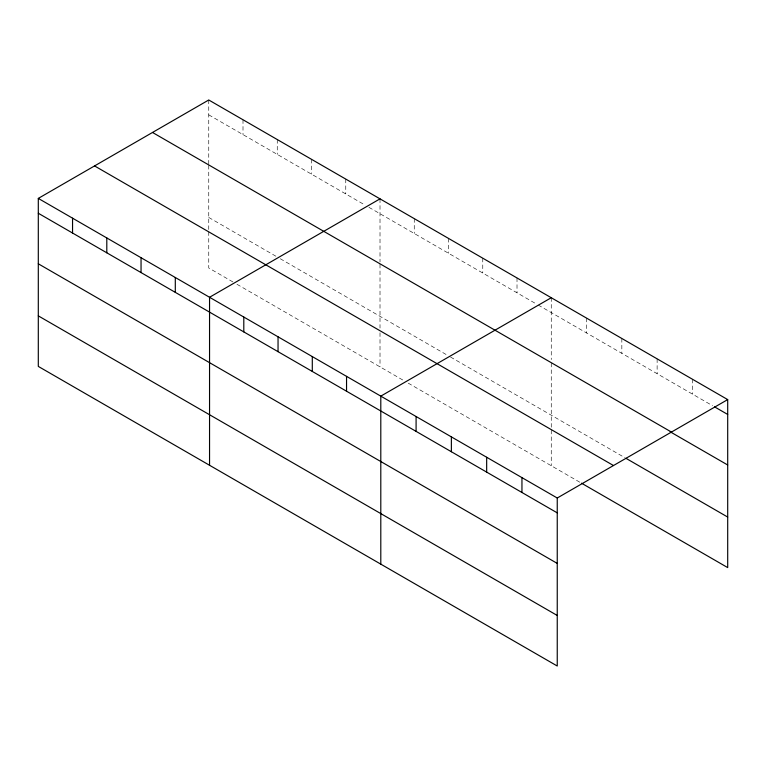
<?xml version="1.0" encoding="UTF-8"?>
<svg xmlns="http://www.w3.org/2000/svg" width="766" height="766" viewBox="0 0 766 766"><rect width="100%" height="100%" fill="white"/><g stroke="black" fill="none" stroke-linecap="round" stroke-linejoin="round"><path stroke-width="0.57" stroke-dasharray="3.83 2.87" d="M208.754 114.843L364.903 204.991M368.925 207.318L537.158 304.437M538.163 305.021L712.581 405.721M208.754 217.448L276.248 256.418M280.279 258.745L448.512 355.874M450.523 357.033L624.865 457.685M232.931 281.945L208.754 267.995L208.754 231.552M236.962 284.272L404.189 380.817M408.211 383.144L580.494 482.618M692.416 379.218L692.416 394.078M657.123 358.852L657.123 373.703M621.839 338.476L621.839 353.327M586.545 318.101L586.545 332.951M551.261 297.725L551.261 359.599M551.261 363.122L551.261 465.738M517.012 277.953L517.012 292.804M482.762 258.18L482.762 273.031M448.512 238.408L448.512 253.259M414.262 218.636L414.262 233.486M380.013 198.854L380.013 261.905M380.013 264.251L380.013 328.078M380.013 332.779L380.013 366.866M345.763 179.081L345.763 193.942M311.513 159.309L311.513 174.16M277.263 139.536L277.263 154.387M243.004 119.764L243.004 134.615M208.754 99.992L208.754 164.202M208.754 165.379L208.754 230.384"/><path stroke-width="1.15" d="M38.3 198.404L557.246 498.005L557.246 666.008L38.3 366.407L38.3 198.404L208.754 99.992L727.7 399.593L727.7 567.596L581.509 483.193M380.013 198.854L209.549 297.275L209.549 465.278M551.261 297.725L380.798 396.137L380.798 564.149M557.246 498.005L727.7 399.593M714.592 406.88L727.7 414.444M152.511 132.461L671.447 432.072M670.231 431.813L727.7 464.991M625.87 458.269L727.7 517.06M94.553 165.925L613.489 465.536M38.3 213.254L557.246 512.866M38.3 263.791L557.246 563.403M38.3 315.87L557.246 615.471M521.952 477.639L521.952 492.49M486.669 457.264L486.669 472.115M451.375 436.888L451.375 451.739M416.091 416.512L416.091 431.373M346.548 376.365L346.548 391.225M312.298 356.592L312.298 371.443M278.048 336.82L278.048 351.671M243.799 317.047L243.799 331.898M175.299 277.493L175.299 292.353M141.049 257.721L141.049 272.581M106.8 237.948L106.8 252.799M72.55 218.176L72.55 233.027"/></g></svg>
